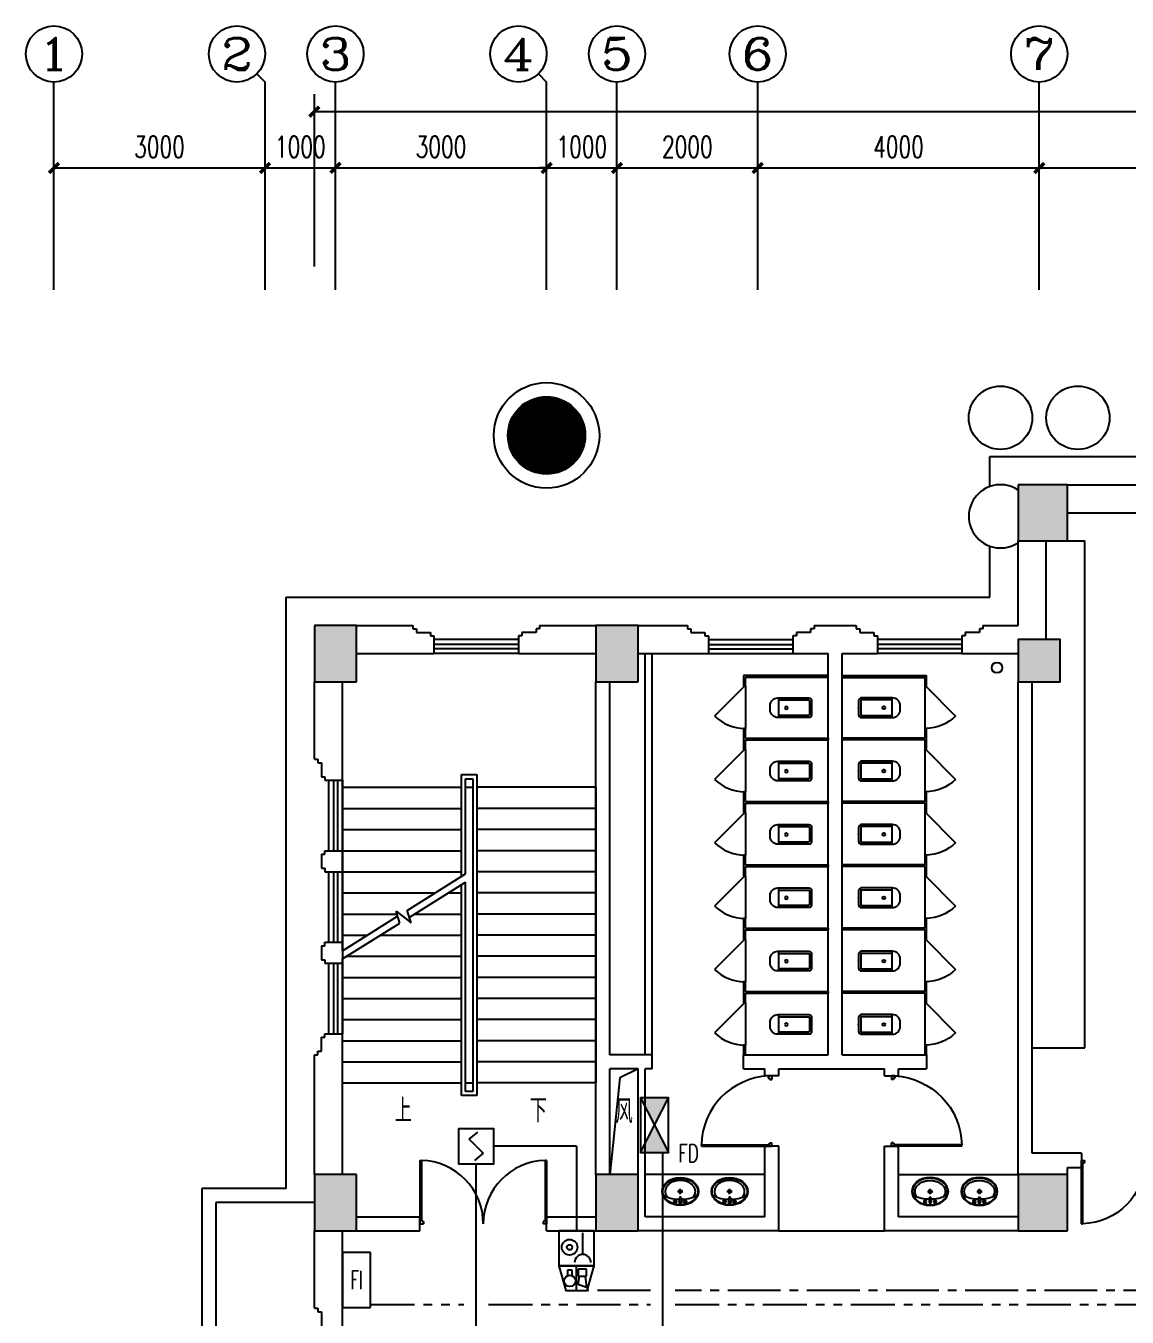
# Model space of a CAD drawing. Extents: x 190999 to 918899, y -200814 to 215286.
# Drawn here: x 206412 to 222062, y 95940 to 114286 of the extents above; entities that cross this region are included whole.
import ezdxf
from ezdxf.enums import TextEntityAlignment as Align

# ---------------------------------------------------------------- set-up
doc = ezdxf.new("R2010")
doc.units = 0
doc.header["$LTSCALE"] = 1000
doc.header["$MEASUREMENT"] = 0
doc.linetypes.add('CENTER2', pattern=[1.125, 0.75, -0.125, 0.125, -0.125])
doc.linetypes.add('PHANTOM2', pattern=[1.25, 0.625, -0.125, 0.125, -0.125, 0.125, -0.125])
doc.layers.get('Defpoints').update_dxf_attribs({"color": 1})
for name, color, linetype in [('00-EQUIP', 3, 'Continuous'), ('00-WIRE-4', 6, 'Continuous'), ('A-卫生间', 250, 'Continuous'), ('A-墙线', 2, 'Continuous'), ('A-外包装修', 250, 'Continuous'), ('A-外窗', 145, 'Continuous'), ('A-家具', 250, 'Continuous'), ('A-门', 167, 'Continuous'), ('AXIS', 3, 'Continuous'), ('AXIS_TEXT', 7, 'Continuous'), ('COLUMN', 2, 'Continuous'), ('DIM_SYMB', 3, 'Continuous'), ('PUB_HATCH', 250, 'Continuous'), ('PUB_TEXT', 7, 'Continuous'), ('STAIR', 5, 'Continuous'), ('房间名称', 7, 'Continuous'), ('暖通-风-说明', 3, 'Continuous'), ('洞口线', 165, 'Continuous'), ('雨水管', 151, 'Continuous')]:
    doc.layers.add(name, color=color, linetype=linetype)
doc.styles.add('_COMPLEX', font='COMPLEX.shx', dxfattribs={"width": 0.5})
doc.styles.add('_TCH_AXIS', font='COMPLEX', dxfattribs={"bigfont": 'GBCBIG'})
doc.styles.add('_TCH_DIM', font='SIMPLEX', dxfattribs={"bigfont": 'GBCBIG'})
doc.styles.add('COMPLEX', font='COMPLEX')
doc.styles.add('DIM_FONT', font='SIMPLEX', dxfattribs={"width": 0.7, "bigfont": 'GBCBIG'})
doc.styles.add('HZ-ZGBZ', font='romanc.shx', dxfattribs={"width": 0.65})
doc.styles.get("Standard").update_dxf_attribs({"font": 'simhei.ttf'})
doc.dimstyles.new('DIMN', dxfattribs={"dimtxt": 300, "dimasz": 100, "dimexe": 250, "dimexo": 300, "dimgap": 150, "dimtad": 1, "dimdec": 0, "dimzin": 0, "dimdsep": 46, "dimtxsty": 'DIM_FONT', "dimblk": 'ARCHTICK', "dimcen": 0.09, "dimclrt": 7, "dimazin": 2, "dimtfac": 1, "dimtdec": 0, "dimtix": 1, "dimtmove": 2, "dimatfit": 3, "dimfxl": 0, "dimtolj": 1, "dimtzin": 0, "dimarcsym": 0})

# ---------------------------------------------------------------- blocks, each defined once
blk = doc.blocks.new('m1800')
at = {"layer": 'A-墙线'}
for p, q in [((-900, -100), (-900, 100)), ((900, -100), (900, 100))]:
    blk.add_line(p, q, dxfattribs=at)
at = {"layer": 'A-门'}
for p, q in [((-900, 900), (-900, 0)), ((-900, 900), (-880, 900)), ((-880, 900), (-880, 50)), ((880, 900), (880, 50)), ((900, 900), (880, 900)), ((900, 900), (900, 0)), ((-900, 50), (-870, 50)), ((-900, 0), (-850, 0)), ((-870, 50), (-870, 30)), ((-870, 30), (-850, 30)), ((-850, 30), (-850, 0)), ((850, 30), (850, 0)), ((870, 30), (850, 30)), ((900, 0), (850, 0)), ((870, 50), (870, 30)), ((900, 50), (870, 50))]:
    blk.add_line(p, q, dxfattribs=at)
for centre, start, end in [((-900, 0), 0, 88.7267), ((900, 0), 91.2733, 180)]:
    blk.add_arc(centre, 900, start, end, dxfattribs=at)
blk = doc.blocks.new('手盆')
at = {"layer": 'A-卫生间'}
for p, q in [((113, 12), (46, 16)), ((160, 0), (235, 0)), ((198, -37), (198, 38)), ((113, -11), (46, -16))]:
    blk.add_line(p, q, dxfattribs=at)
for centre, major_axis, ratio, start_param, end_param in [((198, 0), (0, 259), 0.763797, 3.141593, 9.424778), ((194, 0), (0, 259), 0.413212, 0.351725, 1.519021), ((106, 0), (0, 13.9), 0.9, 3.760941, 5.663837), ((194, 0), (0, 259), 0.413212, 1.620217, 2.789865)]:
    blk.add_ellipse(centre, major_axis=major_axis, ratio=ratio, start_param=start_param, end_param=end_param, dxfattribs=at)
for centre, major_axis in [((46, 0), (0, 15.8)), ((56, 71), (0, 20.6)), ((56, 71), (0, 15.6)), ((198, 0), (0, 23.4)), ((56, -71), (0, 20.6)), ((56, -71), (0, 15.6))]:
    blk.add_ellipse(centre, major_axis=major_axis, ratio=0.9, dxfattribs=at)
for points, knots in [([(198, -249), (204, -249), (211, -249), (228, -246), (239, -243), (260, -236), (270, -231), (290, -218), (299, -211), (317, -194), (325, -185), (340, -164), (347, -153), (360, -129), (365, -116), (374, -90), (378, -76), (383, -48), (385, -34), (387, -5), (387, 9), (385, 38), (383, 52), (377, 80), (373, 94), (364, 120), (358, 133), (345, 156), (338, 167), (323, 187), (314, 197), (296, 213), (287, 220), (267, 232), (257, 237), (236, 244), (225, 247), (204, 249), (193, 249), (171, 247), (161, 245), (140, 237), (129, 232), (110, 221), (100, 213), (82, 197), (74, 188), (58, 168), (51, 157), (38, 133), (32, 121), (23, 95), (19, 81), (13, 53), (11, 39), (9, 10), (9, -4), (10, -33), (12, -47), (18, -75), (21, -89), (30, -115), (36, -128), (48, -152), (55, -163), (70, -184), (78, -193), (96, -210), (105, -218), (125, -230), (135, -235), (156, -243), (167, -246), (184, -249), (191, -249), (198, -249)], [0, 0, 0, 0, 0.105369, 0.105369, 0.278747, 0.278747, 0.452125, 0.452125, 0.625504, 0.625504, 0.798882, 0.798882, 0.97226, 0.97226, 1.145639, 1.145639, 1.319017, 1.319017, 1.492395, 1.492395, 1.665774, 1.665774, 1.839152, 1.839152, 2.01253, 2.01253, 2.185909, 2.185909, 2.359287, 2.359287, 2.532665, 2.532665, 2.706044, 2.706044, 2.879422, 2.879422, 3.0528, 3.0528, 3.226179, 3.226179, 3.399557, 3.399557, 3.572935, 3.572935, 3.746313, 3.746313, 3.919692, 3.919692, 4.09307, 4.09307, 4.266448, 4.266448, 4.439827, 4.439827, 4.613205, 4.613205, 4.786583, 4.786583, 4.959962, 4.959962, 5.13334, 5.13334, 5.306718, 5.306718, 5.480097, 5.480097, 5.653475, 5.653475, 5.826853, 5.826853, 6.000232, 6.000232, 6.17361, 6.17361, 6.283185, 6.283185, 6.283185, 6.283185]), ([(119, -185), (121, -187), (123, -188), (130, -193), (135, -196), (146, -202), (152, -205), (163, -209), (169, -210), (180, -213), (186, -214), (194, -214), (196, -214), (198, -214), (204, -214), (209, -214), (222, -212), (229, -210), (241, -206), (245, -204), (254, -200), (259, -197), (269, -191), (275, -187), (286, -178), (291, -173), (300, -162), (304, -158), (314, -145), (319, -137), (327, -123), (329, -118), (334, -107), (336, -101), (341, -89), (343, -83), (346, -71), (348, -64), (351, -49), (352, -40), (354, -22), (355, -13), (355, 5), (355, 14), (354, 32), (352, 41), (349, 58), (348, 66), (343, 81), (341, 89), (335, 104), (332, 111), (326, 125), (322, 132), (314, 144), (310, 150), (301, 162), (296, 167), (287, 177), (281, 181), (272, 189), (267, 192), (256, 199), (250, 202), (238, 207), (233, 209), (223, 211), (217, 212), (205, 214), (198, 214), (186, 213), (181, 213), (171, 211), (166, 210), (151, 205), (141, 200), (128, 191), (123, 188), (119, 185)], [5.740897, 5.740897, 5.740897, 5.740897, 5.780874, 5.780874, 5.896829, 5.896829, 6.012784, 6.012784, 6.128739, 6.128739, 6.240697, 6.240697, 6.283185, 6.283185, 6.283185, 6.399826, 6.399826, 6.5409, 6.5409, 6.634, 6.634, 6.7271, 6.7271, 6.852188, 6.852188, 6.977276, 6.977276, 7.077377, 7.077377, 7.229977, 7.229977, 7.317389, 7.317389, 7.404801, 7.404801, 7.497094, 7.497094, 7.589386, 7.589386, 7.712334, 7.712334, 7.835281, 7.835281, 7.958228, 7.958228, 8.081175, 8.081175, 8.194983, 8.194983, 8.30879, 8.30879, 8.422598, 8.422598, 8.537599, 8.537599, 8.6526, 8.6526, 8.767602, 8.767602, 8.884432, 8.884432, 8.982435, 8.982435, 9.119467, 9.119467, 9.224191, 9.224191, 9.328914, 9.328914, 9.470087, 9.470087, 9.571187, 9.571187, 9.672288, 9.672288, 9.874489, 9.874489, 9.967059, 9.967059, 9.967059, 9.967059])]:
    blk.add_open_spline(points, degree=3, knots=knots, dxfattribs=at)
blk.add_point((46, 0), dxfattribs=at)
blk = doc.blocks.new('m1000')
at = {"layer": 'A-墙线'}
for p, q in [((0, 0), (0, 200)), ((1000, 0), (1000, 200))]:
    blk.add_line(p, q, dxfattribs=at)
at = {"layer": 'A-门'}
for p, q in [((0, 1100), (0, 100)), ((0, 1100), (20, 1100)), ((20, 1100), (20, 150)), ((0, 150), (30, 150)), ((0, 100), (50, 100)), ((30, 150), (30, 130)), ((30, 130), (50, 130)), ((50, 130), (50, 100)), ((950, 130), (950, 100)), ((970, 130), (950, 130)), ((1000, 100), (950, 100)), ((970, 150), (970, 130)), ((1000, 150), (970, 150)), ((1000, 150), (1000, 100))]:
    blk.add_line(p, q, dxfattribs=at)
blk.add_arc((0, 100), 1000, 2.866, 88.854, dxfattribs=at)
blk = doc.blocks.new('_ArchTick')
at = {"const_width": 0.5}
blk.add_lwpolyline([(-0.7, -0.7), (0.7, 0.7)], dxfattribs=at)
blk = doc.blocks.new('*D147')
at = {"layer": 'AXIS', "color": 0, "lineweight": -2}
for p, q in [((206812, 110867), (206812, 112517)), ((209811, 110867), (209811, 112517)), ((206812, 112267), (209811, 112267))]:
    blk.add_line(p, q, dxfattribs=at)
at = {"layer": 'Defpoints', "color": 0}
for p in [(209811, 112267), (206812, 110567), (209811, 110567)]:
    blk.add_point(p, dxfattribs=at)
at = {"layer": 'AXIS', "color": 0, "lineweight": -2, "xscale": 100, "yscale": 100, "zscale": 100, "rotation": 180}
blk.add_blockref('_ArchTick', (206812, 112267), dxfattribs=at)
at = {"layer": 'AXIS', "color": 0, "lineweight": -2, "xscale": 100, "yscale": 100, "zscale": 100}
blk.add_blockref('_ArchTick', (209811, 112267), dxfattribs=at)
at = {"layer": 'AXIS', "color": 7, "insert": (208311, 112567), "char_height": 300, "attachment_point": 5, "style": 'DIM_FONT'}
blk.add_mtext('\\A1;3000', dxfattribs=at)
blk = doc.blocks.new('*D148')
at = {"layer": 'AXIS', "color": 0, "lineweight": -2}
for p, q in [((209811, 110867), (209811, 112517)), ((210812, 110867), (210812, 112517)), ((209811, 112267), (210812, 112267))]:
    blk.add_line(p, q, dxfattribs=at)
at = {"layer": 'Defpoints', "color": 0}
for p in [(210812, 112267), (209811, 110567), (210812, 110567)]:
    blk.add_point(p, dxfattribs=at)
at = {"layer": 'AXIS', "color": 0, "lineweight": -2, "xscale": 100, "yscale": 100, "zscale": 100, "rotation": 180}
blk.add_blockref('_ArchTick', (209811, 112267), dxfattribs=at)
at = {"layer": 'AXIS', "color": 0, "lineweight": -2, "xscale": 100, "yscale": 100, "zscale": 100}
blk.add_blockref('_ArchTick', (210812, 112267), dxfattribs=at)
at = {"layer": 'AXIS', "color": 7, "insert": (210311, 112567), "char_height": 300, "attachment_point": 5, "style": 'DIM_FONT'}
blk.add_mtext('\\A1;1000', dxfattribs=at)
blk = doc.blocks.new('*D149')
at = {"layer": 'AXIS', "color": 0, "lineweight": -2}
for p, q in [((210812, 110867), (210812, 112517)), ((213812, 110867), (213812, 112517)), ((210812, 112267), (213812, 112267))]:
    blk.add_line(p, q, dxfattribs=at)
at = {"layer": 'Defpoints', "color": 0}
for p in [(213812, 112267), (210812, 110567), (213812, 110567)]:
    blk.add_point(p, dxfattribs=at)
at = {"layer": 'AXIS', "color": 0, "lineweight": -2, "xscale": 100, "yscale": 100, "zscale": 100, "rotation": 180}
blk.add_blockref('_ArchTick', (210812, 112267), dxfattribs=at)
at = {"layer": 'AXIS', "color": 0, "lineweight": -2, "xscale": 100, "yscale": 100, "zscale": 100}
blk.add_blockref('_ArchTick', (213812, 112267), dxfattribs=at)
at = {"layer": 'AXIS', "color": 7, "insert": (212312, 112567), "char_height": 300, "attachment_point": 5, "style": 'DIM_FONT'}
blk.add_mtext('\\A1;3000', dxfattribs=at)
blk = doc.blocks.new('*D150')
at = {"layer": 'AXIS', "color": 0, "lineweight": -2}
for p, q in [((213812, 110867), (213812, 112517)), ((214812, 110867), (214812, 112517)), ((213812, 112267), (213712, 112267)), ((213812, 112267), (214812, 112267)), ((214812, 112267), (214912, 112267))]:
    blk.add_line(p, q, dxfattribs=at)
at = {"layer": 'Defpoints', "color": 0}
for p in [(214812, 112267), (213812, 110567), (214812, 110567)]:
    blk.add_point(p, dxfattribs=at)
at = {"layer": 'AXIS', "color": 0, "lineweight": -2, "xscale": 100, "yscale": 100, "zscale": 100}
blk.add_blockref('_ArchTick', (213812, 112267), dxfattribs=at)
at = {"layer": 'AXIS', "color": 0, "lineweight": -2, "xscale": 100, "yscale": 100, "zscale": 100, "rotation": 180}
blk.add_blockref('_ArchTick', (214812, 112267), dxfattribs=at)
at = {"layer": 'AXIS', "color": 7, "insert": (214312, 112567), "char_height": 300, "attachment_point": 5, "style": 'DIM_FONT'}
blk.add_mtext('\\A1;1000', dxfattribs=at)
blk = doc.blocks.new('*D151')
at = {"layer": 'AXIS', "color": 0, "lineweight": -2}
for p, q in [((214812, 110867), (214812, 112517)), ((216812, 110867), (216812, 112517)), ((214812, 112267), (216812, 112267))]:
    blk.add_line(p, q, dxfattribs=at)
at = {"layer": 'Defpoints', "color": 0}
for p in [(216812, 112267), (214812, 110567), (216812, 110567)]:
    blk.add_point(p, dxfattribs=at)
at = {"layer": 'AXIS', "color": 0, "lineweight": -2, "xscale": 100, "yscale": 100, "zscale": 100, "rotation": 180}
blk.add_blockref('_ArchTick', (214812, 112267), dxfattribs=at)
at = {"layer": 'AXIS', "color": 0, "lineweight": -2, "xscale": 100, "yscale": 100, "zscale": 100}
blk.add_blockref('_ArchTick', (216812, 112267), dxfattribs=at)
at = {"layer": 'AXIS', "color": 7, "insert": (215812, 112567), "char_height": 300, "attachment_point": 5, "style": 'DIM_FONT'}
blk.add_mtext('\\A1;2000', dxfattribs=at)
blk = doc.blocks.new('*D152')
at = {"layer": 'AXIS', "color": 0, "lineweight": -2}
for p, q in [((216812, 110867), (216812, 112517)), ((220812, 110867), (220812, 112517)), ((216812, 112267), (220812, 112267))]:
    blk.add_line(p, q, dxfattribs=at)
at = {"layer": 'Defpoints', "color": 0}
for p in [(220812, 112267), (216812, 110567), (220812, 110567)]:
    blk.add_point(p, dxfattribs=at)
at = {"layer": 'AXIS', "color": 0, "lineweight": -2, "xscale": 100, "yscale": 100, "zscale": 100, "rotation": 180}
blk.add_blockref('_ArchTick', (216812, 112267), dxfattribs=at)
at = {"layer": 'AXIS', "color": 0, "lineweight": -2, "xscale": 100, "yscale": 100, "zscale": 100}
blk.add_blockref('_ArchTick', (220812, 112267), dxfattribs=at)
at = {"layer": 'AXIS', "color": 7, "insert": (218812, 112567), "char_height": 300, "attachment_point": 5, "style": 'DIM_FONT'}
blk.add_mtext('\\A1;4000', dxfattribs=at)
blk = doc.blocks.new('*D153')
at = {"layer": 'AXIS', "color": 0, "lineweight": -2}
for p, q in [((220812, 110867), (220812, 112517)), ((228812, 110867), (228812, 112517)), ((220812, 112267), (228812, 112267))]:
    blk.add_line(p, q, dxfattribs=at)
at = {"layer": 'Defpoints', "color": 0}
for p in [(228812, 112267), (220812, 110567), (228812, 110567)]:
    blk.add_point(p, dxfattribs=at)
at = {"layer": 'AXIS', "color": 0, "lineweight": -2, "xscale": 100, "yscale": 100, "zscale": 100, "rotation": 180}
blk.add_blockref('_ArchTick', (220812, 112267), dxfattribs=at)
at = {"layer": 'AXIS', "color": 0, "lineweight": -2, "xscale": 100, "yscale": 100, "zscale": 100}
blk.add_blockref('_ArchTick', (228812, 112267), dxfattribs=at)
at = {"layer": 'AXIS', "color": 7, "insert": (224812, 112567), "char_height": 300, "attachment_point": 5, "style": 'DIM_FONT'}
blk.add_mtext('\\A1;8000', dxfattribs=at)
blk = doc.blocks.new('*D162')
at = {"layer": 'AXIS', "color": 0, "lineweight": -2}
for p, q in [((210512, 110867), (210512, 113317)), ((283812, 110867), (283812, 113317)), ((210512, 113067), (283812, 113067))]:
    blk.add_line(p, q, dxfattribs=at)
at = {"layer": 'Defpoints', "color": 0}
for p in [(283812, 113067), (210512, 110567), (283812, 110567)]:
    blk.add_point(p, dxfattribs=at)
at = {"layer": 'AXIS', "color": 0, "lineweight": -2, "xscale": 100, "yscale": 100, "zscale": 100, "rotation": 180}
blk.add_blockref('_ArchTick', (210512, 113067), dxfattribs=at)
at = {"layer": 'AXIS', "color": 0, "lineweight": -2, "xscale": 100, "yscale": 100, "zscale": 100}
blk.add_blockref('_ArchTick', (283812, 113067), dxfattribs=at)
at = {"layer": 'AXIS', "color": 7, "insert": (247162, 113367), "char_height": 300, "attachment_point": 5, "style": 'DIM_FONT'}
blk.add_mtext('\\A1;73300', dxfattribs=at)
blk = doc.blocks.new('_YZH')
blk.add_circle((0, 0), 0.5)
at = {"layer": 'PUB_HATCH', "const_width": 0.5}
blk.add_lwpolyline([(-0.25, 0, 1), (0.25, 0, 1)], format="xyb", close=True, dxfattribs=at)
blk = doc.blocks.new('_FZH')
blk.add_lwpolyline([(-0.5, -0.5), (0.5, -0.5), (0.5, 0.5), (-0.5, 0.5)], close=True)
at = {"layer": 'PUB_HATCH'}
blk.add_solid([(-0.5, -0.5), (0.5, -0.5), (-0.5, 0.5), (0.5, 0.5)], dxfattribs=at)
blk = doc.blocks.new('_AXISO')
blk.add_circle((0, 0), 0.5)
at = {"layer": 'AXIS_TEXT', "style": 'COMPLEX', "width": 1.041667}
blk.add_attdef('A', text='', height=0.56, dxfattribs=at).set_placement((-0.25, -0.28), (0.25, -0.28), align=Align.FIT)
blk = doc.blocks.new('$lvtry$00000200')
for p, q in [((-140, -40, 0), (-140, -480, 0)), ((-110, -40, 0), (-110, -470, 0)), ((100, 0, 0), (-100, 0, 0)), ((100, -30, 0), (-100, -30, 0)), ((110, -470, 0), (110, -40, 0)), ((140, -480, 0), (140, -40, 0)), ((140, -470, 0), (-140, -470, 0)), ((-30, -590, 0), (30, -590, 0))]:
    blk.add_line(p, q)
blk.add_circle((0, -359, 0), 20)
for centre, radius, start, end in [((-100, -40, 0), 40, 90, 180), ((-100, -40, 0), 10, 90, 180), ((100, -40, 0), 40, 0, 90), ((100, -40, 0), 10, 0, 90), ((-30, -480, 0), 110, 180, 270), ((30, -480, 0), 110, 270, 0)]:
    blk.add_arc(centre, radius, start, end)
blk.add_point((0, 0))
blk = doc.blocks.new('$DorLib2D$00000114')
at = {"color": 0}
blk.add_line((0.5, 0), (-0.207, 0.707), dxfattribs=at)
blk.add_arc((0.5, 0), 1, 135, 180, dxfattribs=at)
blk = doc.blocks.new('_LINKPT1')
at = {"color": 0}
blk.add_line((0, 0), (0, 0), dxfattribs=at)
blk = doc.blocks.new('3S1KCGW2')
for p, q in [((0.5, 0.5), (-0.5, 0.5)), ((-0.5, 0.5), (-0.5, -0.5)), ((-0.2, 0.2), (0.05, 0.4)), ((0.5, -0.5), (0.5, 0.5)), ((0, 0), (-0.2, 0.2)), ((0, 0), (0.2, -0.2)), ((0.2, -0.2), (-0.05, -0.4)), ((-0.5, -0.5), (0.5, -0.5))]:
    blk.add_line(p, q)
at = {"const_width": 0.04, "flags": 128}
blk.add_lwpolyline([(-0.5, -0.5), (-0.5, 0.5), (0.5, 0.5), (0.5, -0.5)], close=True, dxfattribs=at)
at = {"xscale": 0.002, "yscale": 0.002, "zscale": 0.002}
for p in [(0, 0.5), (-0.5, 0), (0.5, 0), (0, -0.5)]:
    blk.add_blockref('_LINKPT1', p, dxfattribs=at)
at = {"flags": 9}
blk.add_attdef('A', (0, 0), '', height=0.00002, dxfattribs=at)
blk = doc.blocks.new('3T1W6ZCM')
for p, q in [((0.5, 0.5), (-0.5, 0.5)), ((-0.5, 0.5), (-0.5, -0.5)), ((0.5, -0.5), (0.5, 0.5)), ((-0.178, 0.172), (-0.178, -0.443)), ((-0.5, -0.5), (0.5, -0.5))]:
    blk.add_line(p, q)
at = {"const_width": 0.04}
blk.add_lwpolyline([(-0.5, 0.5), (-0.5, -0.5), (0.5, -0.5), (0.5, 0.5)], close=True, dxfattribs=at)
for radius in [0.222, 0.074]:
    blk.add_circle((0.197, -0.03), radius)
blk.add_arc((-0.178, 0.403), 0.231, 180, 0)
at = {"xscale": 0.002, "yscale": 0.002, "zscale": 0.002}
for p in [(0, 0.5), (-0.5, 0), (0.5, 0), (0, -0.5)]:
    blk.add_blockref('_LINKPT1', p, dxfattribs=at)
at = {"flags": 9}
blk.add_attdef('A', (0, 0), '', height=0.00002, dxfattribs=at)
blk = doc.blocks.new('6A2OE7N0')
for p, q in [((-0.3, 0.35), (-0.5, -0.35)), ((0.3, 0.35), (-0.3, 0.35)), ((-0.246, -0.061), (-0.286, 0.259)), ((-0.286, 0.259), (-0.046, 0.179)), ((-0.046, 0.179), (-0.086, -0.061)), ((0, 0.35), (0, -0.35)), ((0.5, -0.35), (0.3, 0.35)), ((-0.5, -0.35), (0.5, -0.35)), ((-0.286, -0.061), (-0.286, -0.261)), ((-0.046, -0.061), (-0.286, -0.061)), ((-0.286, -0.261), (-0.046, -0.261)), ((-0.046, -0.261), (-0.046, -0.061)), ((0.13, -0.244), (0.13, -0.072)), ((0.25, -0.244), (0.13, -0.244)), ((0.25, -0.072), (0.25, -0.244))]:
    blk.add_line(p, q)
at = {"const_width": 0.04, "flags": 128}
blk.add_lwpolyline([(-0.5, -0.35), (-0.3, 0.35), (0.3, 0.35), (0.5, -0.35)], close=True, dxfattribs=at)
blk.add_circle((0.19, 0.076), 0.16)
at = {"xscale": 0.002, "yscale": 0.002, "zscale": 0.002}
for p in [(-0.4, 0), (0, 0.35), (0.4, 0), (0, -0.35)]:
    blk.add_blockref('_LINKPT1', p, dxfattribs=at)
at = {"flags": 9}
blk.add_attdef('A', (0, 0), '', height=0.00002, dxfattribs=at)
blk = doc.blocks.new('6H2KALM6')
for p, q in [((-0.78, 0.4), (0.78, -0.4)), ((0.78, 0.4), (-0.78, -0.4)), ((0.78, 0.4), (-0.78, 0.4)), ((-0.78, 0.4), (-0.78, -0.4)), ((0.78, -0.4), (0.78, 0.4)), ((-0.78, -0.4), (0.78, -0.4))]:
    blk.add_line(p, q)
at = {"const_width": 0.04}
blk.add_lwpolyline([(-0.78, 0.4), (-0.78, -0.4), (0.78, -0.4), (0.78, 0.4)], close=True, dxfattribs=at)
for points in [[(-0.78, 0.4), (0, 0), (-0.78, -0.4)], [(0.78, 0.4), (0, 0), (0.78, -0.4)]]:
    blk.add_solid(points)
at = {"xscale": 0.002, "yscale": 0.002, "zscale": 0.002}
for p in [(0, 0.4), (-0.78, 0), (0.78, 0), (0, -0.4)]:
    blk.add_blockref('_LINKPT1', p, dxfattribs=at)
at = {"flags": 9}
blk.add_attdef('A', (0, 0), '', height=0.00002, dxfattribs=at)
blk = doc.blocks.new('6A2EJEHE')
for p, q in [((0.78, 0.4), (-0.78, 0.4)), ((-0.78, 0.4), (-0.78, -0.4)), ((0.78, -0.4), (0.78, 0.4)), ((-0.78, -0.4), (0.78, -0.4))]:
    blk.add_line(p, q)
at = {"xscale": 0.002, "yscale": 0.002, "zscale": 0.002}
for p in [(0, 0.4), (-0.78, 0), (0.78, 0), (0, -0.4)]:
    blk.add_blockref('_LINKPT1', p, dxfattribs=at)
at = {"style": '_COMPLEX', "width": 0.6, "flags": 8}
blk.add_attdef('$TEXT$', text='', height=0.52, dxfattribs=at).set_placement((0, 0), align=Align.MIDDLE_CENTER)
at = {"flags": 9}
blk.add_attdef('A', (0, 0), '', height=0.00002, dxfattribs=at)

msp = doc.modelspace()

# ---------------------------------------------------------------- hatches: boundary and pattern name
at = {"layer": 'PUB_HATCH'}
for points in [[(221211.6, 107767.4), (220511.6, 107767.4), (220511.6, 106967.4), (221211.6, 106967.4)], [(211111.6, 105767.4), (210511.6, 105767.4), (210511.6, 104967.4), (211111.6, 104967.4)], [(215111.6, 105767.4), (214511.6, 105767.4), (214511.6, 104967.4), (215111.6, 104967.4)], [(211111.6, 97967.4), (210511.6, 97967.4), (210511.6, 97167.4), (211111.6, 97167.4)], [(215111.6, 97967.4), (214511.6, 97967.4), (214511.6, 97167.4), (215111.6, 97167.4)], [(221211.6, 97967.4), (220511.6, 97967.4), (220511.6, 97167.4), (221211.6, 97167.4)]]:
    msp.add_hatch(color=256, dxfattribs=at).paths.add_polyline_path(points)

# ---------------------------------------------------------------- linework, layer by layer
at = {"layer": '00-WIRE-4'}
for p, q in [((214236.6, 98367.4), (213061.6, 98367.4)), ((214236.6, 98367.4), (214236.6, 97167.4)), ((215461.6, 94217.4), (215461.6, 98279.4)), ((212811.6, 93967.4), (212811.6, 98117.4))]:
    msp.add_line(p, q, dxfattribs=at)
at = {"layer": '00-WIRE-4', "linetype": 'CENTER2'}
for p, q in [((215286.6, 96317.4), (214392.2, 96317.4)), ((223886.6, 96317.4), (215636.6, 96317.4))]:
    msp.add_line(p, q, dxfattribs=at)
at = {"layer": '00-WIRE-4', "linetype": 'PHANTOM2'}
for p, q in [((211311.6, 96117.4), (212636.6, 96117.4)), ((212986.6, 96117.4), (215286.6, 96117.4)), ((215636.6, 96117.4), (223886.6, 96117.4))]:
    msp.add_line(p, q, dxfattribs=at)
at = {"layer": 'A-卫生间'}
for p, q in [((215211.6, 99667.4), (215211.6, 105367.4)), ((215311.6, 99667.4), (215311.6, 105367.4)), ((217811.6, 105054.9), (216611.6, 105054.9)), ((216611.6, 105054.9), (216611.6, 104904.9)), ((217811.6, 105029.9), (216636.6, 105029.9)), ((216636.6, 104904.9), (216636.6, 105029.9)), ((217811.6, 105029.9), (217811.6, 105054.9)), ((218011.6, 105054.9), (219211.6, 105054.9)), ((218011.6, 105054.9), (218011.6, 105029.9)), ((218011.6, 105029.9), (219186.6, 105029.9)), ((219186.6, 105029.9), (219186.6, 104904.9)), ((219211.6, 104904.9), (219211.6, 105054.9)), ((216611.6, 104904.9), (216636.6, 104904.9)), ((219186.6, 104904.9), (219211.6, 104904.9)), ((216636.6, 104304.9), (216611.6, 104304.9)), ((216611.6, 104304.9), (216611.6, 104167.4)), ((216636.6, 104167.4), (216636.6, 104304.9)), ((219211.6, 104304.9), (219186.6, 104304.9)), ((219186.6, 104304.9), (219186.6, 104167.4)), ((219211.6, 104167.4), (219211.6, 104304.9)), ((216611.6, 104167.4), (216611.6, 104004.9)), ((216636.6, 104167.4), (217811.6, 104167.4)), ((216636.6, 104142.4), (217811.6, 104142.4)), ((216636.6, 104004.9), (216636.6, 104142.4)), ((217811.6, 104167.4), (217811.6, 104142.4)), ((219186.6, 104167.4), (218011.6, 104167.4)), ((218011.6, 104142.4), (218011.6, 104167.4)), ((219186.6, 104142.4), (218011.6, 104142.4)), ((219186.6, 104142.4), (219186.6, 104004.9)), ((219211.6, 104004.9), (219211.6, 104167.4)), ((216611.6, 104004.9), (216636.6, 104004.9)), ((219186.6, 104004.9), (219211.6, 104004.9)), ((216636.6, 103404.9), (216611.6, 103404.9)), ((216611.6, 103404.9), (216611.6, 103267.4)), ((216636.6, 103267.4), (216636.6, 103404.9)), ((219211.6, 103404.9), (219186.6, 103404.9)), ((219186.6, 103404.9), (219186.6, 103267.4)), ((219211.6, 103267.4), (219211.6, 103404.9)), ((216611.6, 103267.4), (216611.6, 103104.9)), ((216636.6, 103267.4), (217811.6, 103267.4)), ((216636.6, 103242.4), (217811.6, 103242.4)), ((216636.6, 103104.9), (216636.6, 103242.4)), ((217811.6, 103267.4), (217811.6, 103242.4)), ((219186.6, 103267.4), (218011.6, 103267.4)), ((218011.6, 103242.4), (218011.6, 103267.4)), ((219186.6, 103242.4), (218011.6, 103242.4)), ((219186.6, 103242.4), (219186.6, 103104.9)), ((219211.6, 103104.9), (219211.6, 103267.4)), ((216611.6, 103104.9), (216636.6, 103104.9)), ((219186.6, 103104.9), (219211.6, 103104.9)), ((216636.6, 102504.9), (216611.6, 102504.9)), ((216611.6, 102504.9), (216611.6, 102367.4)), ((216636.6, 102367.4), (216636.6, 102504.9)), ((219211.6, 102504.9), (219186.6, 102504.9)), ((219186.6, 102504.9), (219186.6, 102367.4)), ((219211.6, 102367.4), (219211.6, 102504.9)), ((216611.6, 102367.4), (216611.6, 102204.9)), ((216611.6, 102204.9), (216636.6, 102204.9)), ((216636.6, 102367.4), (217811.6, 102367.4)), ((216636.6, 102342.4), (217811.6, 102342.4)), ((216636.6, 102204.9), (216636.6, 102342.4)), ((217811.6, 102367.4), (217811.6, 102342.4)), ((219186.6, 102367.4), (218011.6, 102367.4)), ((218011.6, 102342.4), (218011.6, 102367.4)), ((219186.6, 102342.4), (218011.6, 102342.4)), ((219186.6, 102342.4), (219186.6, 102204.9)), ((219186.6, 102204.9), (219211.6, 102204.9)), ((219211.6, 102204.9), (219211.6, 102367.4)), ((216636.6, 101604.9), (216611.6, 101604.9)), ((216611.6, 101604.9), (216611.6, 101467.4)), ((216611.6, 101467.4), (216611.6, 101304.9)), ((216636.6, 101467.4), (216636.6, 101604.9)), ((216636.6, 101467.4), (217811.6, 101467.4)), ((217811.6, 101467.4), (217811.6, 101442.4)), ((219186.6, 101467.4), (218011.6, 101467.4)), ((218011.6, 101442.4), (218011.6, 101467.4)), ((219211.6, 101604.9), (219186.6, 101604.9)), ((219186.6, 101604.9), (219186.6, 101467.4)), ((219211.6, 101467.4), (219211.6, 101604.9)), ((219211.6, 101304.9), (219211.6, 101467.4)), ((216611.6, 101304.9), (216636.6, 101304.9)), ((216636.6, 101442.4), (217811.6, 101442.4)), ((216636.6, 101304.9), (216636.6, 101442.4)), ((219186.6, 101442.4), (218011.6, 101442.4)), ((219186.6, 101442.4), (219186.6, 101304.9)), ((219186.6, 101304.9), (219211.6, 101304.9)), ((216636.6, 100704.9), (216611.6, 100704.9)), ((216611.6, 100704.9), (216611.6, 100567.4)), ((216611.6, 100567.4), (216611.6, 100404.9)), ((216636.6, 100567.4), (216636.6, 100704.9)), ((216636.6, 100567.4), (217811.6, 100567.4)), ((216636.6, 100542.4), (217811.6, 100542.4)), ((216636.6, 100404.9), (216636.6, 100542.4)), ((217811.6, 100567.4), (217811.6, 100542.4)), ((219186.6, 100567.4), (218011.6, 100567.4)), ((218011.6, 100542.4), (218011.6, 100567.4)), ((219186.6, 100542.4), (218011.6, 100542.4)), ((219211.6, 100704.9), (219186.6, 100704.9)), ((219186.6, 100704.9), (219186.6, 100567.4)), ((219186.6, 100542.4), (219186.6, 100404.9)), ((219211.6, 100567.4), (219211.6, 100704.9)), ((219211.6, 100404.9), (219211.6, 100567.4)), ((216611.6, 100404.9), (216636.6, 100404.9)), ((219186.6, 100404.9), (219211.6, 100404.9)), ((216636.6, 99804.9), (216611.6, 99804.9)), ((216611.6, 99804.9), (216611.6, 99667.4)), ((216611.6, 99667.4), (216636.6, 99667.4)), ((216636.6, 99667.4), (216636.6, 99804.9)), ((219211.6, 99804.9), (219186.6, 99804.9)), ((219186.6, 99804.9), (219186.6, 99667.4)), ((219186.6, 99667.4), (219211.6, 99667.4)), ((219211.6, 99667.4), (219211.6, 99804.9)), ((216911.6, 97967.4), (215211.6, 97967.4)), ((218811.6, 97967.4), (220511.6, 97967.4)), ((217111.6, 97167.4), (218611.6, 97167.4))]:
    msp.add_line(p, q, dxfattribs=at)
at = {"layer": 'A-墙线'}
for p, q in [((221211.6, 107767.4), (222311.6, 107767.4)), ((221211.6, 107367.4), (222611.6, 107367.4)), ((220511.6, 105767.4), (220511.6, 106967.4)), ((220911.6, 105567.4), (220911.6, 106967.4)), ((211111.6, 105767.4), (211911.6, 105767.4)), ((211911.6, 105767.4), (211911.6, 105717.4)), ((211911.6, 105717.4), (211961.6, 105717.4)), ((211961.6, 105717.4), (211961.6, 105667.4)), ((213661.6, 105717.4), (213661.6, 105667.4)), ((213711.6, 105717.4), (213661.6, 105717.4)), ((213711.6, 105767.4), (214511.6, 105767.4)), ((213711.6, 105767.4), (213711.6, 105717.4)), ((215111.6, 105767.4), (215811.6, 105767.4)), ((215811.6, 105767.4), (215811.6, 105717.4)), ((215811.6, 105717.4), (215861.6, 105717.4)), ((215861.6, 105717.4), (215861.6, 105667.4)), ((217561.6, 105717.4), (217561.6, 105667.4)), ((217611.6, 105717.4), (217561.6, 105717.4)), ((217611.6, 105767.4), (218211.6, 105767.4)), ((217611.6, 105767.4), (217611.6, 105717.4)), ((218211.6, 105767.4), (218211.6, 105717.4)), ((218211.6, 105717.4), (218261.6, 105717.4)), ((218261.6, 105717.4), (218261.6, 105667.4)), ((219961.6, 105717.4), (219961.6, 105667.4)), ((220011.6, 105717.4), (219961.6, 105717.4)), ((220011.6, 105767.4), (220011.6, 105717.4)), ((220011.6, 105767.4), (220511.6, 105767.4)), ((211961.6, 105667.4), (212161.6, 105667.4)), ((212161.6, 105667.4), (212161.6, 105617.4)), ((212161.6, 105617.4), (212211.6, 105617.4)), ((212211.6, 105617.4), (212211.6, 105367.4)), ((213461.6, 105617.4), (213411.6, 105617.4)), ((213411.6, 105617.4), (213411.6, 105367.4)), ((213461.6, 105667.4), (213461.6, 105617.4)), ((213661.6, 105667.4), (213461.6, 105667.4)), ((215861.6, 105667.4), (216061.6, 105667.4)), ((216061.6, 105667.4), (216061.6, 105617.4)), ((216061.6, 105617.4), (216111.6, 105617.4)), ((216111.6, 105617.4), (216111.6, 105367.4)), ((217361.6, 105617.4), (217311.6, 105617.4)), ((217311.6, 105617.4), (217311.6, 105367.4)), ((217361.6, 105667.4), (217361.6, 105617.4)), ((217561.6, 105667.4), (217361.6, 105667.4)), ((218261.6, 105667.4), (218461.6, 105667.4)), ((218461.6, 105667.4), (218461.6, 105617.4)), ((218461.6, 105617.4), (218511.6, 105617.4)), ((218511.6, 105617.4), (218511.6, 105367.4)), ((219761.6, 105617.4), (219711.6, 105617.4)), ((219711.6, 105617.4), (219711.6, 105367.4)), ((219761.6, 105667.4), (219761.6, 105617.4)), ((219961.6, 105667.4), (219761.6, 105667.4)), ((211111.6, 105367.4), (212211.6, 105367.4)), ((213411.6, 105367.4), (214511.6, 105367.4)), ((215111.6, 105367.4), (216111.6, 105367.4)), ((217311.6, 105367.4), (217811.6, 105367.4)), ((217811.6, 99667.4), (217811.6, 105367.4)), ((218011.6, 99667.4), (218011.6, 105367.4)), ((218011.6, 105367.4), (218511.6, 105367.4)), ((219711.6, 105367.4), (220511.6, 105367.4)), ((210511.6, 103867.4), (210511.6, 104967.4)), ((210911.6, 103267.4), (210911.6, 104967.4)), ((214511.6, 97967.4), (214511.6, 104967.4)), ((214711.6, 99667.4), (214711.6, 104967.4)), ((220511.6, 97967.4), (220511.6, 104967.4)), ((220711.6, 98267.4), (220711.6, 104967.4)), ((210511.6, 103867.4), (210561.6, 103867.4)), ((210561.6, 103867.4), (210561.6, 103817.4)), ((210561.6, 103817.4), (210611.6, 103817.4)), ((210611.6, 103817.4), (210611.6, 103617.4)), ((210611.6, 103617.4), (210661.6, 103617.4)), ((210661.6, 103617.4), (210661.6, 103567.4)), ((210661.6, 103567.4), (210911.6, 103567.4)), ((210661.6, 102517.4), (210661.6, 102567.4)), ((210661.6, 102567.4), (210911.6, 102567.4)), ((210911.6, 102567.4), (210911.6, 102267.4)), ((210611.6, 102517.4), (210611.6, 102317.4)), ((210611.6, 102517.4), (210661.6, 102517.4)), ((210611.6, 102317.4), (210661.6, 102317.4)), ((210661.6, 102317.4), (210661.6, 102267.4)), ((210661.6, 102267.4), (210911.6, 102267.4)), ((210611.6, 101217.4), (210611.6, 101017.4)), ((210611.6, 101217.4), (210661.6, 101217.4)), ((210661.6, 101217.4), (210661.6, 101267.4)), ((210661.6, 101267.4), (210911.6, 101267.4)), ((210911.6, 101267.4), (210911.6, 100967.4)), ((210611.6, 101017.4), (210661.6, 101017.4)), ((210661.6, 101017.4), (210661.6, 100967.4)), ((210661.6, 100967.4), (210911.6, 100967.4)), ((210611.6, 99917.4), (210661.6, 99917.4)), ((210611.6, 99717.4), (210611.6, 99917.4)), ((210661.6, 99917.4), (210661.6, 99967.4)), ((210661.6, 99967.4), (210911.6, 99967.4)), ((210911.6, 97967.4), (210911.6, 99967.4)), ((210511.6, 97967.4), (210511.6, 99667.4)), ((210511.6, 99667.4), (210561.6, 99667.4)), ((210561.6, 99717.4), (210611.6, 99717.4)), ((210561.6, 99667.4), (210561.6, 99717.4)), ((215311.6, 99667.4), (214711.6, 99667.4)), ((215311.6, 99467.4), (215311.6, 99667.4)), ((216611.6, 99467.4), (216611.6, 99667.4)), ((216611.6, 99667.4), (217811.6, 99667.4)), ((218011.6, 99667.4), (219211.6, 99667.4)), ((219211.6, 99667.4), (219211.6, 99467.4)), ((214711.6, 97967.4), (214711.6, 99467.4)), ((215111.6, 99467.4), (214711.6, 99467.4)), ((215111.6, 97967.4), (215111.6, 99467.4)), ((215311.6, 99467.4), (215211.6, 99467.4)), ((215211.6, 97367.4), (215211.6, 99467.4)), ((216611.6, 99467.4), (216911.6, 99467.4)), ((216911.6, 99367.4), (216911.6, 99467.4)), ((217111.6, 99367.4), (217111.6, 99467.4)), ((217111.6, 99467.4), (218611.6, 99467.4)), ((218611.6, 99367.4), (218611.6, 99467.4)), ((218811.6, 99367.4), (218811.6, 99467.4)), ((218811.6, 99467.4), (219211.6, 99467.4)), ((216911.6, 97367.4), (216911.6, 98367.4)), ((217111.6, 97167.4), (217111.6, 98367.4)), ((218611.6, 97167.4), (218611.6, 98367.4)), ((218811.6, 97367.4), (218811.6, 98367.4)), ((221411.6, 98267.4), (220711.6, 98267.4)), ((221211.6, 98067.4), (221411.6, 98067.4)), ((221211.6, 97967.4), (221211.6, 98067.4)), ((211111.6, 97367.4), (212012.1, 97367.4)), ((213812.1, 97367.4), (214511.6, 97367.4)), ((216911.6, 97367.4), (215211.6, 97367.4)), ((220511.6, 97367.4), (218811.6, 97367.4)), ((210511.6, 96067.4), (210511.6, 97167.4)), ((210911.6, 95767.4), (210911.6, 97167.4)), ((211111.6, 97167.4), (212012.1, 97167.4)), ((213812.1, 97167.4), (214511.6, 97167.4)), ((217111.6, 97167.4), (215111.6, 97167.4)), ((220511.6, 97167.4), (218611.6, 97167.4)), ((210511.6, 96067.4), (210561.6, 96067.4)), ((210561.6, 96067.4), (210561.6, 96017.4)), ((210561.6, 96017.4), (210611.6, 96017.4)), ((210611.6, 96017.4), (210611.6, 95817.4))]:
    msp.add_line(p, q, dxfattribs=at)
at = {"layer": 'A-外包装修'}
for p, q in [((220111.6, 108167.4), (284811.6, 108167.4)), ((220111.6, 107741.6), (220111.6, 108167.4)), ((220111.6, 106167.4), (220111.6, 106893.1)), ((210111.6, 97767.4), (210111.6, 106167.4)), ((210111.6, 106167.4), (220111.6, 106167.4)), ((210111.6, 97767.4), (208911.6, 97767.4)), ((208911.6, 97767.4), (208911.6, 91196.5)), ((210511.6, 97567.4), (209111.6, 97567.4)), ((209111.6, 97567.4), (209111.6, 90830.8))]:
    msp.add_line(p, q, dxfattribs=at)
for centre, radius in [((213811.6, 108467.4), 750), ((220261.6, 108717.4), 450), ((221361.6, 108717.4), 450)]:
    msp.add_circle(centre, radius, dxfattribs=at)
msp.add_arc((220261.6, 107317.4), 450, 56.25101, 303.74899, dxfattribs=at)
at = {"layer": 'A-外窗'}
for p, q in [((213411.6, 105567.4), (212211.6, 105567.4)), ((213411.6, 105497.4), (212211.6, 105497.4)), ((216111.6, 105567.4), (217311.6, 105567.4)), ((216111.6, 105497.4), (217311.6, 105497.4)), ((219711.6, 105567.4), (218511.6, 105567.4)), ((219711.6, 105497.4), (218511.6, 105497.4)), ((213411.6, 105437.4), (212211.6, 105437.4)), ((213411.6, 105367.4), (212211.6, 105367.4)), ((216111.6, 105437.4), (217311.6, 105437.4)), ((216111.6, 105367.4), (217311.6, 105367.4)), ((219711.6, 105437.4), (218511.6, 105437.4)), ((219711.6, 105367.4), (218511.6, 105367.4)), ((210711.6, 103567.4), (210711.6, 102567.4)), ((210781.6, 103567.4), (210781.6, 102567.4)), ((210841.6, 103567.4), (210841.6, 102567.4)), ((210911.6, 103567.4), (210911.6, 102567.4)), ((210711.6, 102267.4), (210711.6, 101267.4)), ((210781.6, 102267.4), (210781.6, 101267.4)), ((210841.6, 102267.4), (210841.6, 101267.4)), ((210911.6, 102267.4), (210911.6, 101267.4)), ((210711.6, 100967.4), (210711.6, 99967.4)), ((210781.6, 100967.4), (210781.6, 99967.4)), ((210841.6, 100967.4), (210841.6, 99967.4)), ((210911.6, 100967.4), (210911.6, 99967.4))]:
    msp.add_line(p, q, dxfattribs=at)
at = {"layer": 'A-家具'}
for p, q in [((220961.6, 106967.4), (221461.6, 106967.4)), ((221461.6, 99767.4), (221461.6, 106967.4)), ((220711.6, 99767.4), (221461.6, 99767.4))]:
    msp.add_line(p, q, dxfattribs=at)
at = {"layer": 'A-门'}
for p, q in [((216636.6, 104904.9), (216636.6, 104304.9)), ((219186.6, 104904.9), (219186.6, 104304.9)), ((216636.6, 104004.9), (216636.6, 103404.9)), ((219186.6, 104004.9), (219186.6, 103404.9)), ((216636.6, 103104.9), (216636.6, 102504.9)), ((219186.6, 103104.9), (219186.6, 102504.9)), ((216636.6, 102204.9), (216636.6, 101604.9)), ((219186.6, 102204.9), (219186.6, 101604.9)), ((216636.6, 101304.9), (216636.6, 100704.9)), ((219186.6, 101304.9), (219186.6, 100704.9)), ((216636.6, 100404.9), (216636.6, 99804.9)), ((219186.6, 100404.9), (219186.6, 99804.9))]:
    msp.add_line(p, q, dxfattribs=at)
at = {"layer": 'AXIS'}
for p, q in [((209694, 113603.6), (209811.2, 113486.5)), ((213694.9, 113603.6), (213812.1, 113486.5)), ((206811.6, 110537.4), (206811.6, 113486.5)), ((209811.2, 110537.4), (209811.2, 113486.5)), ((210811.6, 110537.4), (210811.6, 113486.5)), ((213812.1, 110537.4), (213812.1, 113486.5)), ((214811.6, 110537.4), (214811.6, 113486.5)), ((216811.6, 110537.4), (216811.6, 113486.5)), ((220811.6, 110537.4), (220811.6, 113486.5))]:
    msp.add_line(p, q, dxfattribs=at)
at = {"layer": 'COLUMN'}
for p, q in [((221211.6, 107767.4), (220511.6, 107767.4)), ((220511.6, 107767.4), (220511.6, 106967.4)), ((221211.6, 106967.4), (221211.6, 107767.4)), ((220511.6, 106967.4), (221211.6, 106967.4)), ((211111.6, 105767.4), (210511.6, 105767.4)), ((210511.6, 105767.4), (210511.6, 104967.4)), ((211111.6, 104967.4), (211111.6, 105767.4)), ((215111.6, 105767.4), (214511.6, 105767.4)), ((214511.6, 105767.4), (214511.6, 104967.4)), ((215111.6, 104967.4), (215111.6, 105767.4)), ((210511.6, 104967.4), (211111.6, 104967.4)), ((214511.6, 104967.4), (215111.6, 104967.4)), ((211111.6, 97967.4), (210511.6, 97967.4)), ((210511.6, 97967.4), (210511.6, 97167.4)), ((211111.6, 97167.4), (211111.6, 97967.4)), ((215111.6, 97967.4), (214511.6, 97967.4)), ((214511.6, 97967.4), (214511.6, 97167.4)), ((215111.6, 97167.4), (215111.6, 97967.4)), ((221211.6, 97967.4), (220511.6, 97967.4)), ((220511.6, 97967.4), (220511.6, 97167.4)), ((221211.6, 97167.4), (221211.6, 97967.4)), ((210511.6, 97167.4), (211111.6, 97167.4)), ((214511.6, 97167.4), (215111.6, 97167.4)), ((220511.6, 97167.4), (221211.6, 97167.4))]:
    msp.add_line(p, q, dxfattribs=at)
at = {"layer": 'DIM_SYMB'}
for points in [[(213666.6, 99267.4, 0, 0, 0), (213666.6, 104372.3, 0, 0, 0), (211756.6, 104372.3, 0, 0, 0), (211756.6, 102142.2, 80, 0, 0), (211756.6, 101842.2, 0, 0, 0)], [(211756.6, 99267.4, 0, 0, 0), (211756.6, 101167.4, 80, 0, 0), (211756.6, 101467.4, 0, 0, 0)]]:
    msp.add_lwpolyline(points, format="xyseb", dxfattribs=at)
at = {"layer": 'STAIR'}
for p, q in [((212601.6, 102199), (212601.6, 103647.4)), ((212601.6, 103647.4), (212821.6, 103647.4)), ((212661.6, 102236.4), (212661.6, 103587.4)), ((212661.6, 103587.4), (212761.6, 103587.4)), ((212761.6, 103587.4), (212761.6, 99147.4)), ((212821.6, 103647.4), (212821.6, 99087.4)), ((210911.6, 101146.5), (210911.6, 103467.4)), ((210911.6, 103467.4), (212601.6, 103467.4)), ((212661.6, 102236.4), (212661.6, 103467.4)), ((212661.6, 103467.4), (212761.6, 103467.4)), ((212761.6, 103467.4), (212761.6, 99267.4)), ((214511.6, 103467.4), (212821.6, 103467.4)), ((214511.6, 103467.4), (214511.6, 99267.4)), ((210911.6, 103167.4), (212601.6, 103167.4)), ((214511.6, 103167.4), (212821.6, 103167.4)), ((210911.6, 102867.4), (212601.6, 102867.4)), ((214511.6, 102867.4), (212821.6, 102867.4)), ((210911.6, 102567.4), (212601.6, 102567.4)), ((214511.6, 102567.4), (212821.6, 102567.4)), ((210911.6, 102267.4), (212601.6, 102267.4)), ((211830.9, 101719), (212661.6, 102236.4)), ((214511.6, 102267.4), (212821.6, 102267.4)), ((211861, 101620), (212661.6, 102118.6)), ((212601.6, 99087.4), (212601.6, 102081.2)), ((212661.6, 99267.4), (212661.6, 102118.6)), ((212661.6, 99147.4), (212661.6, 102118.6)), ((210911.6, 101967.4), (212229.7, 101967.4)), ((212418.8, 101967.4), (212601.6, 101967.4)), ((214511.6, 101967.4), (212821.6, 101967.4)), ((210911.6, 101667.4), (211685.3, 101667.4)), ((211725.4, 101535.5), (211673.5, 101706.3)), ((211673.5, 101706.3), (211885.2, 101540.3)), ((211885.2, 101540.3), (211830.9, 101719)), ((211937.1, 101667.4), (212601.6, 101667.4)), ((214511.6, 101667.4), (212821.6, 101667.4)), ((210911.6, 101146.5), (211695.3, 101634.6)), ((210911.6, 101028.7), (211725.4, 101535.5)), ((210911.6, 101367.4), (211266.2, 101367.4)), ((211455.4, 101367.4), (212601.6, 101367.4)), ((214511.6, 101367.4), (212821.6, 101367.4)), ((210911.6, 99267.4), (210911.6, 101028.7)), ((210973.7, 101067.4), (212601.6, 101067.4)), ((214511.6, 101067.4), (212821.6, 101067.4)), ((210911.6, 100767.4), (212601.6, 100767.4)), ((214511.6, 100767.4), (212821.6, 100767.4)), ((210911.6, 100467.4), (212601.6, 100467.4)), ((214511.6, 100467.4), (212821.6, 100467.4)), ((210911.6, 100167.4), (212601.6, 100167.4)), ((214511.6, 100167.4), (212821.6, 100167.4)), ((210911.6, 99867.4), (212601.6, 99867.4)), ((214511.6, 99867.4), (212821.6, 99867.4)), ((210911.6, 99567.4), (212601.6, 99567.4)), ((214511.6, 99567.4), (212821.6, 99567.4)), ((210911.6, 99267.4), (212601.6, 99267.4)), ((212661.6, 99267.4), (212761.6, 99267.4)), ((214511.6, 99267.4), (212821.6, 99267.4)), ((212821.6, 99087.4), (212601.6, 99087.4)), ((212761.6, 99147.4), (212661.6, 99147.4))]:
    msp.add_line(p, q, dxfattribs=at)
at = {"layer": '洞口线', "ltscale": 2}
msp.add_lwpolyline([(215111.6, 99467.4), (214852.2, 99342.1), (214711.6, 97967.4)], dxfattribs=at)
at = {"layer": '雨水管'}
msp.add_circle((220211.6, 105167.4), 75, dxfattribs=at)

# ---------------------------------------------------------------- block references
at = {"rotation": 90}
for p in [(215711.6, 97527.4), (216411.6, 97527.4)]:
    msp.add_blockref('手盆', p, dxfattribs=at)
at = {"xscale": -1, "rotation": 270}
for p in [(219261.6, 97527.4), (219961.6, 97527.4)]:
    msp.add_blockref('手盆', p, dxfattribs=at)
at = {"layer": '00-EQUIP', "xscale": 500, "yscale": 500, "zscale": 500}
for name, p, rotation in [('6H2KALM6', (215345.9, 98667.4), 90), ('3S1KCGW2', (212811.6, 98367.4), 180), ('3T1W6ZCM', (214236.6, 96917.4), 180), ('6A2OE7N0', (214236.6, 96492.4), 180)]:
    msp.add_blockref(name, p, dxfattribs=dict(at, rotation=rotation))
at = {"layer": '00-EQUIP'}
ref = msp.add_blockref('6A2EJEHE', (211111.6, 96467.4), dxfattribs=dict(at, xscale=500, yscale=500, zscale=500, rotation=270))
ref.add_attrib('$TEXT$', 'FI', dxfattribs={"layer": '0', "height": 260, "style": '_COMPLEX', "width": 0.6, "flags": 8}).set_placement((211111.6, 96467.4), align=Align.MIDDLE_CENTER)
at = {"layer": 'A-卫生间', "yscale": -0.9999999999999998, "rotation": 90.00000000106468}
for p in [(217577.3, 104598.6, 0), (217577.3, 103698.6, 0), (217577.3, 102798.6, 0), (217577.3, 101898.6, 0), (217577.3, 100998.6, 0), (217577.3, 100098.6, 0)]:
    msp.add_blockref('$lvtry$00000200', p, dxfattribs=at)
at = {"layer": 'A-卫生间', "rotation": 89.99999999893537}
for p in [(218246, 104598.6, 0), (218246, 103698.6, 0), (218246, 102798.6, 0), (218246, 101898.6, 0), (218246, 100998.6, 0), (218246, 100098.6, 0)]:
    msp.add_blockref('$lvtry$00000200', p, dxfattribs=at)
at = {"layer": 'A-门', "xscale": -600, "zscale": 25, "rotation": 270}
for p, yscale in [((216624.1, 104604.9), -600), ((219199.1, 104604.9), 600), ((216624.1, 103704.9), -600), ((219199.1, 103704.9), 600), ((216624.1, 102804.9), -600), ((219199.1, 102804.9), 600), ((216624.1, 101904.9), -600), ((219199.1, 101904.9), 600), ((216624.1, 101004.9), -600), ((219199.1, 101004.9), 600), ((216624.1, 100104.9), -600), ((219199.1, 100104.9), 600)]:
    msp.add_blockref('$DorLib2D$00000114', p, dxfattribs=dict(at, yscale=yscale))
at = {"layer": 'A-门', "rotation": 90}
msp.add_blockref('m1000', (217111.6, 98367.4), dxfattribs=at)
at = {"layer": 'A-门', "xscale": -1}
for name, p, rotation in [('m1000', (218611.6, 98367.4), 270), ('m1800', (222311.6, 98167.4), 180)]:
    msp.add_blockref(name, p, dxfattribs=dict(at, rotation=rotation))
at = {"layer": 'A-门'}
msp.add_blockref('m1800', (212912.1, 97267.4), dxfattribs=at)
at = {"layer": 'AXIS'}
ref = msp.add_blockref('_AXISO', (206811.6, 113886.5), dxfattribs=dict(at, xscale=800, yscale=800, zscale=800))
ref.add_attrib('A', '1', dxfattribs={"layer": 'AXIS_TEXT', "height": 452.5, "style": '_TCH_AXIS', "width": 2.333333}).set_placement((206585.4, 113660.2), (207037.9, 113660.2), align=Align.FIT)
ref = msp.add_blockref('_AXISO', (209411.2, 113886.5), dxfattribs=dict(at, xscale=800, yscale=800, zscale=800))
ref.add_attrib('A', '2', dxfattribs={"layer": 'AXIS_TEXT', "height": 452.5, "style": '_TCH_AXIS', "width": 1.5}).set_placement((209184.9, 113660.2), (209637.5, 113660.2), align=Align.FIT)
ref = msp.add_blockref('_AXISO', (210811.6, 113886.5), dxfattribs=dict(at, xscale=800, yscale=800, zscale=800))
ref.add_attrib('A', '3', dxfattribs={"layer": 'AXIS_TEXT', "height": 452.5, "style": '_TCH_AXIS', "width": 1.5}).set_placement((210585.3, 113660.2), (211037.9, 113660.2), align=Align.FIT)
ref = msp.add_blockref('_AXISO', (213412.1, 113886.5), dxfattribs=dict(at, xscale=800, yscale=800, zscale=800))
ref.add_attrib('A', '4', dxfattribs={"layer": 'AXIS_TEXT', "height": 452.5, "style": '_TCH_AXIS', "width": 1.3125}).set_placement((213185.8, 113660.2), (213638.3, 113660.2), align=Align.FIT)
ref = msp.add_blockref('_AXISO', (214811.6, 113886.5), dxfattribs=dict(at, xscale=800, yscale=800, zscale=800))
ref.add_attrib('A', '5', dxfattribs={"layer": 'AXIS_TEXT', "height": 452.5, "style": '_TCH_AXIS', "width": 1.5}).set_placement((214585.3, 113660.2), (215037.9, 113660.2), align=Align.FIT)
ref = msp.add_blockref('_AXISO', (216811.6, 113886.5), dxfattribs=dict(at, xscale=800, yscale=800, zscale=800))
ref.add_attrib('A', '6', dxfattribs={"layer": 'AXIS_TEXT', "height": 452.5, "style": '_TCH_AXIS', "width": 1.5}).set_placement((216585.4, 113660.2), (217037.9, 113660.2), align=Align.FIT)
ref = msp.add_blockref('_AXISO', (220811.6, 113886.5), dxfattribs=dict(at, xscale=800, yscale=800, zscale=800))
ref.add_attrib('A', '7', dxfattribs={"layer": 'AXIS_TEXT', "height": 452.5, "style": '_TCH_AXIS', "width": 1.5}).set_placement((220585.4, 113660.2), (221037.9, 113660.2), align=Align.FIT)
at = {"layer": 'COLUMN'}
for name, p, xscale, yscale, zscale in [('_YZH', (213811.6, 108467.4), 1099.999999996445, 1099.999999996445, 1099.999999996445), ('_FZH', (220811.6, 105267.4), 600, 600, 600)]:
    msp.add_blockref(name, p, dxfattribs=dict(at, xscale=xscale, yscale=yscale, zscale=zscale))

# ---------------------------------------------------------------- texts
at = {"layer": 'PUB_TEXT', "style": '_TCH_DIM'}
for s, p in [('上', (211652.4, 98707.4)), ('下', (213571.7, 98707.4))]:
    msp.add_text(s, height=337.6, dxfattribs=at).set_placement(p)
at = {"layer": '房间名称', "style": '_TCH_DIM'}
msp.add_text('风', height=337.6, dxfattribs=at).set_placement((214792.3, 98693.2))
at = {"layer": '暖通-风-说明', "style": 'HZ-ZGBZ', "width": 0.7}
msp.add_text('FD', height=250, dxfattribs=at).set_placement((215682.5, 98143.1))

# ---------------------------------------------------------------- dimensions: what is measured, and where the dimension line sits
at = {"layer": 'AXIS'}
for p1, p2, distance, picture, middle in [((210511.6, 110567.4), (283811.6, 110567.4), 2500, '*D162', (247161.6, 113367.4)), ((206811.6, 110567.4), (209811.2, 110567.4), 1700, '*D147', (208311.4, 112567.4)), ((209811.2, 110567.4), (210811.6, 110567.4), 1700, '*D148', (210311.4, 112567.4)), ((210811.6241, 110567.3754), (213812.0708, 110567.3754), 1700, '*D149', (212311.8474, 112567.3754)), ((213812.0708, 110567.3754), (214811.6241, 110567.3754), 1700, '*D150', (214311.8474, 112567.3754)), ((214811.6, 110567.4), (216811.6, 110567.4), 1700, '*D151', (215811.6, 112567.4)), ((216811.6, 110567.4), (220811.6, 110567.4), 1700, '*D152', (218811.6, 112567.4)), ((220811.6, 110567.4), (228811.6, 110567.4), 1700, '*D153', (224811.6, 112567.4))]:
    dim = msp.add_aligned_dim(p1=p1, p2=p2, distance=distance, dimstyle='DIMN', dxfattribs=at)
    dim.commit()
    dim.dimension.update_dxf_attribs({"geometry": picture, "text_midpoint": middle})

doc.saveas('drawing.dxf')
